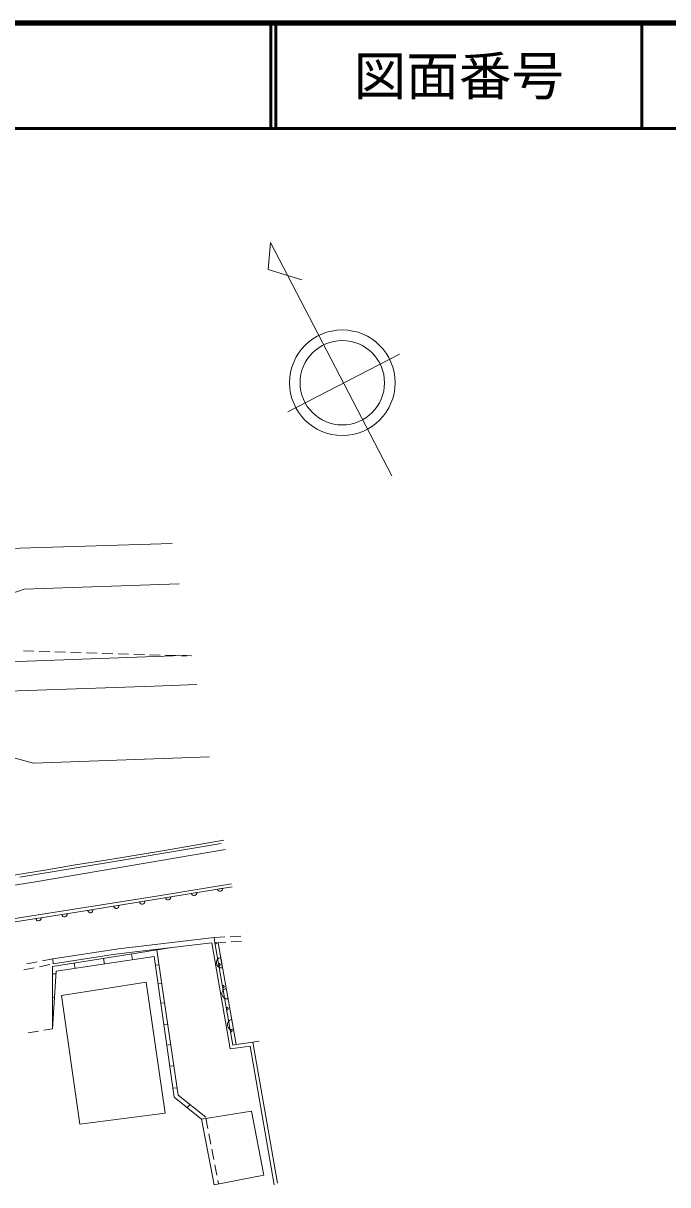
# Model space of a CAD drawing. Units: millimetres, scale not verified. Extents: x -36928797 to 680000, y 20000 to 219661428.
# Drawn here: x 485228 to 546476, y 269636 to 380000 of the extents above; entities that cross this region are included whole.
import ezdxf
from ezdxf.enums import TextEntityAlignment as Align

# ---------------------------------------------------------------- set-up
doc = ezdxf.new("R2010")
doc.units = ezdxf.units.MM
doc.header["$LTSCALE"] = 1000
for name, color, linetype, lineweight in [('M-BGD', 7, 'Continuous', 13), ('M-TTL', 2, 'Continuous', 140), ('M-TTL-LINE', 7, 'Continuous', 50)]:
    doc.layers.add(name, color=color, linetype=linetype, lineweight=lineweight)
doc.layers.add('M-TTL-TXT', color=7, linetype='Continuous')
doc.styles.add('ＭＳ ゴシック', font='')
doc.styles.get('ＭＳ ゴシック').set_extended_font_data('MS Gothic')

msp = doc.modelspace()

# ---------------------------------------------------------------- linework, layer by layer
at = {"layer": 'M-BGD'}
for p, q in [((508738, 359180), (508496, 356592)), ((520267, 336997), (508738, 359180)), ((508496, 356592), (511705, 355613)), ((510374, 343066), (520993, 348543)), ((499379, 330557), (478386, 329927)), ((500049, 326723), (485316, 326232)), ((485316, 326232), (480425, 324542)), ((486247, 320329), (485247, 320360)), ((487746, 320283), (486747, 320313)), ((489245, 320236), (488246, 320267)), ((490745, 320190), (489745, 320221)), ((492244, 320144), (491244, 320175)), ((493743, 320098), (492744, 320129)), ((495243, 320052), (494243, 320083)), ((482958, 319304), (501228, 319967)), ((496742, 320006), (495742, 320036)), ((498241, 319960), (497242, 319990)), ((499740, 319913), (498741, 319944)), ((499740, 319913), (500739, 319868)), ((501239, 319845), (501250, 319845)), ((497661, 317013), (476891, 316312)), ((501718, 317160), (497661, 317013)), ((481263, 311052), (486216, 309681)), ((486216, 309681), (502917, 310294)), ((486387, 298407), (504456, 301477)), ((498662, 301406), (492902, 300459)), ((504035, 302061), (496356, 300760)), ((504300, 302369), (498662, 301406)), ((495032, 300542), (484907, 298860)), ((492902, 300459), (490379, 300055)), ((495032, 300542), (496356, 300760)), ((487279, 299541), (483728, 298949)), ((490379, 300055), (487279, 299541)), ((473496, 296440), (486387, 298407)), ((497882, 297045), (505025, 298217)), ((481107, 294429), (497882, 297045)), ((505071, 297956), (490332, 295522)), ((499248, 296995), (498755, 296913)), ((501715, 297402), (501221, 297320)), ((504181, 297809), (503688, 297728)), ((494315, 296180), (493822, 296098)), ((496781, 296587), (496288, 296506)), ((490332, 295522), (475617, 293264)), ((486928, 295000), (486434, 294924)), ((489400, 295379), (488905, 295303)), ((491848, 295773), (491355, 295691)), ((494290, 292049), (503368, 293139)), ((503145, 292630), (498011, 292027)), ((504886, 282552), (503145, 292630)), ((503368, 293139), (503441, 292630)), ((504393, 293186), (503394, 293140)), ((503441, 292630), (503737, 292637)), ((503577, 292633), (503441, 292630)), ((503441, 292630), (503467, 292483)), ((505159, 282915), (503441, 292630)), ((504480, 292683), (503481, 292632)), ((503737, 292637), (505462, 282959)), ((505892, 293255), (504893, 293209)), ((505978, 292759), (504979, 292708)), ((488022, 290367), (495404, 291552)), ((488028, 291119), (494290, 292049)), ((493771, 291503), (488080, 290631)), ((495335, 291698), (493771, 291503)), ((497441, 291960), (495335, 291698)), ((495404, 291552), (499340, 292183)), ((495618, 291005), (495530, 291572)), ((498011, 292027), (497441, 291960)), ((497923, 291956), (498435, 288456)), ((486559, 290817), (485579, 290616)), ((486769, 290356), (487748, 290561)), ((488028, 291119), (487049, 290918)), ((488001, 284453), (488022, 290367)), ((488080, 290631), (488028, 291119)), ((497677, 291310), (488373, 289929)), ((490173, 290197), (490081, 290697)), ((492936, 290607), (492846, 291141)), ((499557, 277967), (497677, 291310)), ((498133, 290522), (497793, 290491)), ((503784, 290689), (503836, 290394)), ((503985, 291244), (504161, 290259)), ((485301, 290047), (486280, 290253)), ((488373, 289929), (488001, 284453)), ((488357, 289684), (488019, 289691)), ((496897, 288882), (488860, 287605)), ((498719, 276452), (496897, 288882)), ((498393, 288744), (498042, 288720)), ((498435, 288456), (499941, 278164)), ((504154, 288600), (504206, 288305)), ((504512, 288290), (504687, 287306)), ((488205, 287455), (488011, 287442)), ((488860, 287605), (490620, 275393)), ((498659, 286928), (498299, 286893)), ((504523, 286511), (504575, 286216)), ((498956, 284896), (498586, 284860)), ((505038, 285337), (505214, 284352)), ((485703, 284081), (486690, 284241)), ((487184, 284321), (488001, 284453)), ((504893, 284422), (504945, 284127)), ((499241, 282949), (498860, 282911)), ((506780, 282813), (504886, 282552)), ((505462, 282959), (505159, 282915)), ((505462, 282959), (507041, 283183)), ((509068, 269636), (506780, 282813)), ((507633, 283279), (507041, 283183)), ((509393, 269783), (507057, 283185)), ((499534, 280947), (499144, 280898)), ((499842, 278841), (499437, 278817)), ((499941, 278164), (502568, 276067)), ((502162, 275884), (499557, 277967)), ((501080, 277255), (500795, 276977)), ((490620, 275393), (498719, 276452)), ((506928, 276632), (502162, 275884)), ((502590, 275951), (502777, 274969)), ((508096, 270541), (506928, 276632)), ((502162, 275884), (503361, 269638)), ((502871, 274478), (503058, 273495)), ((503152, 273004), (503339, 272022)), ((503432, 271531), (503619, 270548)), ((503361, 269638), (508096, 270541)), ((503713, 270057), (503778, 269717))]:
    msp.add_line(p, q, dxfattribs=at)
for radius in [5016, 4013]:
    msp.add_circle((515549, 345842), radius, dxfattribs=at)
for centre, radius, start, end in [((499001, 296954), 250, 189.37655, 9.37655), ((501468, 297361), 250, 189.37655, 9.37655), ((503935, 297768), 250, 189.37655, 9.37655), ((494068, 296139), 250, 189.37655, 9.37655), ((496535, 296547), 250, 189.37655, 9.37655), ((486681, 294962), 250, 188.7259, 8.72541), ((489152, 295341), 250, 188.72565, 8.72565), ((491602, 295732), 250, 189.37655, 9.37655), ((503427, 292628), 150, 285.30889, 2.14363), ((504073, 290751), 500, 100.11185, 280.11151), ((503799, 290539), 150, 284.17608, 95.88763), ((504600, 287798), 500, 100.11192, 280.11144), ((504172, 288451), 150, 283.04488, 97.01882), ((504544, 286363), 150, 281.91486, 98.14884), ((505126, 284845), 500, 100.11168, 280.11168), ((504917, 284274), 150, 280.78557, 99.27813)]:
    msp.add_arc(centre, radius, start, end, dxfattribs=at)
at = {"layer": 'M-TTL'}
msp.add_line((680000, 380000), (40000, 380000), dxfattribs=at)
at = {"layer": 'M-TTL-LINE'}
for p, q in [((508747, 380000), (508747, 370000)), ((509247, 380000), (509247, 370000)), ((543997, 380000), (543997, 370000)), ((40000, 370000), (680000, 370000))]:
    msp.add_line(p, q, dxfattribs=at)

# ---------------------------------------------------------------- texts
at = {"layer": 'M-TTL-TXT', "style": 'ＭＳ ゴシック'}
msp.add_text('図面番号', height=3666, dxfattribs=at).set_placement((526622, 375000), align=Align.MIDDLE_CENTER)

doc.saveas('drawing.dxf')
